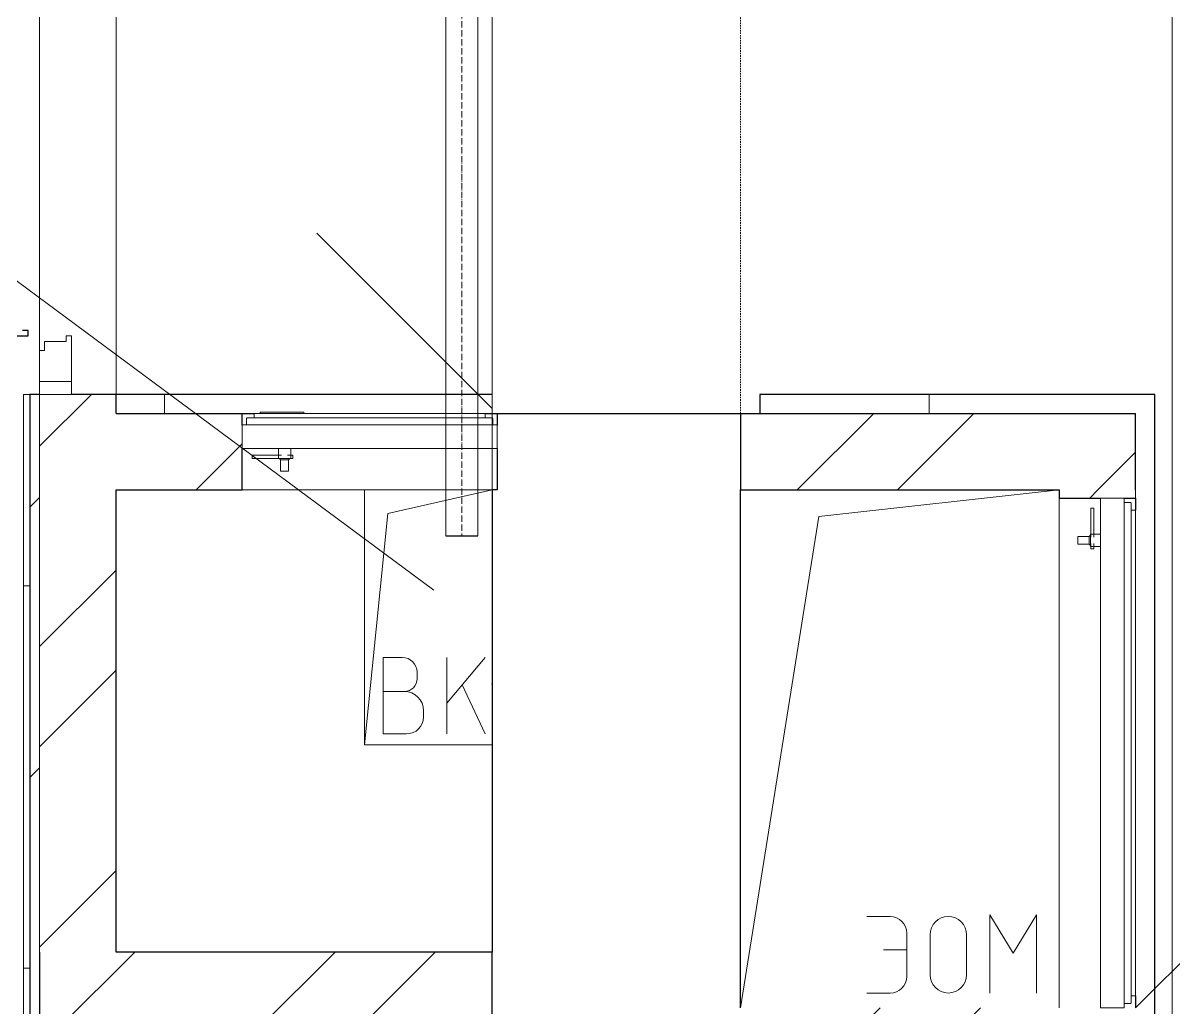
# Model space of a CAD drawing. Header units: millimetres. Extents: x -88595 to 880822, y -1054509 to -148035.
# Drawn here: x 182577 to 184383, y -245760 to -244214 of the extents above; entities that cross this region are included whole.
import ezdxf

# ---------------------------------------------------------------- set-up
doc = ezdxf.new("R2010")
doc.units = ezdxf.units.MM
for name, pattern in [('$0$ADSK_Осевая', [14, 10, -2, 0, -2]), ('ADSK_Линия сетки', [25, 20, -2.5, 0, -2.5]), ('Сверху', [3.96875, 2.38125, -1.5875])]:
    doc.linetypes.add(name, pattern=pattern)
for name, color, linetype, lineweight in [('Аннотация', 7, 'Continuous', 20), ('Двери', 7, 'Continuous', 9), ('Изоляция', 7, 'Continuous', 18), ('Линии', 7, 'Continuous', 9), ('Оборудование', 7, 'Continuous', 18), ('Ограждение', 7, 'Continuous', 9), ('Оси', 7, 'Continuous', 9), ('Перекрытие', 7, 'Continuous', 18), ('Стены внутренние', 7, 'Continuous', 18), ('Стены наружные', 7, 'Continuous', 18), ('Стены штриховка', 7, 'Continuous', 9), ('Трубопровод', 7, 'Continuous', 18), ('Узлы', 7, 'Continuous', 18)]:
    doc.layers.add(name, color=color, linetype=linetype, lineweight=lineweight)
doc.layers.add('Двери открывание', color=7, linetype='Continuous', lineweight=9, true_color=0xc0c0c0)
doc.layers.add('П4', color=1, linetype='Continuous')

# ---------------------------------------------------------------- blocks, each defined once
blk = doc.blocks.new('1 этаж')
at = {"layer": 'Ограждение'}
h = blk.add_hatch(dxfattribs=at)
h.set_pattern_fill('FP_41', color=256, style=0, pattern_type=2)
h.set_pattern_definition([(0, (215873.7, 665702.34), (0, 600), []), (90, (215873.7, 665702.34), (-600, 4e-14), [])])
h.paths.add_polyline_path([(218707.8, 682492.6), (218717.8, 682492.6), (218717.8, 683517.6), (218707.8, 683517.6), (218707.8, 682522.6)])
at = {"lineweight": 18}
for p, q in [((219242.7, 682967.6), (219242.7, 683367.6)), ((219442.7, 683367.6), (219279, 683330.7)), ((219279, 683330.7), (219242.7, 682967.6)), ((219301.9, 683104.8), (219271.9, 683104.8)), ((219271.9, 683104.8), (219271.9, 682984.8)), ((219431.9, 683104.8), (219371.9, 683033.3)), ((219371.9, 682984.8), (219371.9, 683104.8)), ((219325.2, 683071.5), (219325.2, 683081.5)), ((219431.9, 682984.8), (219395.9, 683062)), ((219305.2, 683051.5), (219271.9, 683051.5)), ((219335.2, 683011.5), (219335.2, 683021.5)), ((219271.9, 682984.8), (219308.5, 682984.8)), ((219442.7, 682967.6), (219242.7, 682967.6))]:
    blk.add_line(p, q, dxfattribs=at)
for centre, radius, start, end in [((219301.9, 683081.5), 23.3, 0, 90), ((219305.2, 683071.5), 20, 270, 0), ((219305.2, 683021.5), 30, 0, 90), ((219308.5, 683011.5), 26.7, 270, 0)]:
    blk.add_arc(centre, radius, start, end, dxfattribs=at)
at = {"layer": 'Двери', "lineweight": 30}
for p, q in [((218714.8, 683617.6), (218705.8, 683617.6)), ((218714.8, 683609.6), (218714.8, 683617.6)), ((218620.8, 683609.6), (218714.8, 683609.6))]:
    blk.add_line(p, q, dxfattribs=at)
at = {"layer": 'Двери'}
for p, q in [((218774.8, 683600.6), (218740.8, 683600.6)), ((218740.8, 683600.6), (218740.8, 683586.6)), ((218782.8, 683609.6), (218774.8, 683609.6)), ((218774.8, 683609.6), (218774.8, 683600.6)), ((218782.8, 683537.6), (218782.8, 683609.6)), ((218732.8, 683586.6), (218732.8, 683537.6)), ((218740.8, 683586.6), (218732.8, 683586.6)), ((218782.8, 683537.6), (218732.8, 683537.6)), ((218732.8, 683537.6), (218732.8, 683517.6)), ((218732.8, 683537.6), (218782.8, 683537.6)), ((218782.8, 683517.6), (218782.8, 683537.6)), ((218732.8, 683517.6), (218782.8, 683517.6))]:
    blk.add_line(p, q, dxfattribs=at)
at = {"layer": 'Двери открывание'}
blk.add_arc((218714.8, 683591.6), 606, 90, 178.2979, dxfattribs=at)
at = {"layer": 'Линии', "lineweight": 18, "ltscale": 100}
for p, q in [((220332.3, 683367.6), (219955.2, 683326.2)), ((219832.7, 682554.9), (219955.2, 683326.2)), ((220030.6, 682698.4), (220067.2, 682698.4)), ((220223.7, 682701), (220260.2, 682641)), ((220223.7, 682578.4), (220223.7, 682701)), ((220296.7, 682701), (220260.2, 682641)), ((220296.7, 682578.4), (220296.7, 682701)), ((220093.3, 682672.3), (220093.3, 682604.5)), ((220129.8, 682607.1), (220129.8, 682669.7)), ((220187.2, 682607.1), (220187.2, 682669.7)), ((220056.7, 682646.3), (220093.3, 682646.3)), ((220030.6, 682578.4), (220067.2, 682578.4))]:
    blk.add_line(p, q, dxfattribs=at)
at = {"layer": 'Линии', "lineweight": 18}
for centre, radius, start, end in [((220067.2, 682672.3), 26.1, 0, 90), ((220158.5, 682669.7), 28.7, 0, 180), ((220067.2, 682604.5), 26.1, 270, 0), ((220158.5, 682607.1), 28.7, 180, 0)]:
    blk.add_arc(centre, radius, start, end, dxfattribs=at)
at = {"layer": 'Оборудование'}
for p, q in [((219442.7, 683495.6), (219167.8, 683770.4)), ((219431.7, 683487.6), (219069.7, 683487.6)), ((219069.7, 683487.6), (219069.7, 683482.1)), ((219078.7, 683489.6), (219078.7, 683487.6)), ((219082.7, 683489.6), (219078.7, 683489.6)), ((219082.7, 683489.6), (219143.2, 683489.6)), ((219147.2, 683489.6), (219143.2, 683489.6)), ((219147.2, 683487.6), (219147.2, 683489.6)), ((219431.7, 683482.1), (219431.7, 683487.6)), ((219050.7, 683469), (219050.7, 683432.6)), ((219449.8, 683469.9), (219051.6, 683469.9)), ((219057.7, 683479.6), (219057.7, 683469.9)), ((219442.7, 683480.6), (219058.6, 683480.6)), ((219443.7, 683469.9), (219443.7, 683479.6)), ((219450.7, 683432.6), (219450.7, 683469)), ((219050.7, 683432.6), (219450.7, 683432.6)), ((219107.5, 683432.6), (219107.5, 683416.7)), ((219126.8, 683416.7), (219126.8, 683432.6)), ((219112.3, 683422.2), (219066.5, 683422.2)), ((219066.5, 683422.2), (219066.5, 683417.2)), ((219066.5, 683417.2), (219112.3, 683417.2)), ((219107.5, 683416.7), (219126.8, 683416.7)), ((219109.1, 683416.7), (219111, 683414.8)), ((219111, 683414.8), (219111, 683397.3)), ((219111, 683414.8), (219123.3, 683414.8)), ((219130.3, 683422.2), (219122, 683422.2)), ((219122, 683417.2), (219130.3, 683417.2)), ((219123.3, 683414.8), (219125.2, 683416.7)), ((219123.3, 683397.3), (219123.3, 683414.8)), ((219130.3, 683417.2), (219130.3, 683422.2)), ((219111, 683397.3), (219123.3, 683397.3)), ((220433.7, 683354.9), (220397.3, 683354.9)), ((220397.3, 683354.9), (220397.3, 682554.9)), ((220434.6, 682555.9), (220434.6, 683354)), ((220444.3, 683347.9), (220434.6, 683347.9)), ((220445.3, 682562.9), (220445.3, 683347)), ((220381.9, 683339.1), (220381.9, 683293.3)), ((220386.9, 683339.1), (220381.9, 683339.1)), ((220386.9, 683293.3), (220386.9, 683339.1)), ((220452.3, 683335.9), (220446.8, 683335.9)), ((220452.3, 682573.9), (220452.3, 683335.9)), ((220379.4, 683294.6), (220361.9, 683294.6)), ((220361.9, 683294.6), (220361.9, 683282.3)), ((220381.4, 683296.5), (220379.4, 683294.6)), ((220379.4, 683294.6), (220379.4, 683282.3)), ((220397.3, 683298.1), (220381.4, 683298.1)), ((220381.4, 683298.1), (220381.4, 683278.8)), ((220361.9, 683282.3), (220379.4, 683282.3)), ((220379.4, 683282.3), (220381.4, 683280.4)), ((220381.4, 683278.8), (220397.3, 683278.8)), ((220381.9, 683283.6), (220381.9, 683275.4)), ((220381.9, 683275.4), (220386.9, 683275.4)), ((220386.9, 683275.4), (220386.9, 683283.6)), ((220452.3, 682554.9), (221018, 683120.6)), ((220446.8, 682573.9), (220452.3, 682573.9)), ((220397.3, 682554.9), (220433.7, 682554.9)), ((220434.6, 682561.9), (220444.3, 682561.9))]:
    blk.add_line(p, q, dxfattribs=at)
for points, knots in [([(219051.6, 683469.9), (219051.5, 683469.9), (219051.4, 683469.9), (219051.2, 683469.8), (219051.1, 683469.8), (219050.9, 683469.6), (219050.8, 683469.5), (219050.7, 683469.2), (219050.7, 683469.1), (219050.7, 683469)], [0, 0, 0, 0, 0.166667, 0.25, 0.333333, 0.5, 0.666667, 0.833333, 1, 1, 1, 1]), ([(219058.6, 683480.6), (219058.5, 683480.6), (219058.4, 683480.6), (219058.3, 683480.5), (219058.1, 683480.5), (219058, 683480.4), (219057.9, 683480.3), (219057.8, 683480.1), (219057.7, 683479.9), (219057.7, 683479.7), (219057.7, 683479.6)], [0, 0, 0, 0, 0.166667, 0.25, 0.333333, 0.416667, 0.541667, 0.666667, 0.833333, 1, 1, 1, 1]), ([(219069.7, 683482.1), (219069.7, 683482), (219069.6, 683481.8), (219069.6, 683481.5), (219069.5, 683481.4), (219069.4, 683481.2), (219069.2, 683481.1), (219069.1, 683480.9), (219068.9, 683480.8), (219068.7, 683480.7), (219068.5, 683480.6), (219068.3, 683480.6), (219068.1, 683480.6)], [0, 0, 0, 0, 0.166667, 0.25, 0.333333, 0.416667, 0.5, 0.583333, 0.666667, 0.75, 0.833333, 1, 1, 1, 1]), ([(219433.2, 683480.6), (219433.1, 683480.6), (219432.9, 683480.6), (219432.6, 683480.7), (219432.4, 683480.8), (219432.3, 683480.9), (219432.1, 683481.1), (219432, 683481.2), (219431.9, 683481.4), (219431.8, 683481.5), (219431.7, 683481.8), (219431.7, 683482), (219431.7, 683482.1)], [-1, -1, -1, -1, -0.833333, -0.75, -0.666667, -0.583333, -0.5, -0.416667, -0.333333, -0.25, -0.166667, 0, 0, 0, 0]), ([(219443.7, 683479.6), (219443.7, 683479.7), (219443.6, 683479.9), (219443.6, 683480.1), (219443.4, 683480.3), (219443.3, 683480.4), (219443.2, 683480.5), (219443.1, 683480.5), (219442.9, 683480.6), (219442.8, 683480.6), (219442.7, 683480.6)], [-1, -1, -1, -1, -0.833333, -0.666667, -0.541667, -0.416667, -0.333333, -0.25, -0.166667, 0, 0, 0, 0]), ([(219450.7, 683469), (219450.7, 683469.1), (219450.6, 683469.2), (219450.6, 683469.5), (219450.4, 683469.6), (219450.2, 683469.8), (219450.1, 683469.8), (219450, 683469.9), (219449.8, 683469.9), (219449.8, 683469.9)], [-1, -1, -1, -1, -0.833333, -0.666667, -0.5, -0.333333, -0.25, -0.166667, 0, 0, 0, 0]), ([(220434.6, 683354), (220434.6, 683354.1), (220434.6, 683354.2), (220434.5, 683354.4), (220434.4, 683354.5), (220434.3, 683354.7), (220434.1, 683354.8), (220433.9, 683354.9), (220433.7, 683354.9), (220433.7, 683354.9)], [0, 0, 0, 0, 0.166667, 0.25, 0.333333, 0.5, 0.666667, 0.833333, 1, 1, 1, 1]), ([(220445.3, 683347), (220445.3, 683347.1), (220445.3, 683347.2), (220445.2, 683347.4), (220445.1, 683347.5), (220445.1, 683347.6), (220444.9, 683347.7), (220444.8, 683347.8), (220444.6, 683347.9), (220444.4, 683347.9), (220444.3, 683347.9)], [0, 0, 0, 0, 0.166667, 0.25, 0.333333, 0.416667, 0.541667, 0.666667, 0.833333, 1, 1, 1, 1]), ([(220446.8, 683335.9), (220446.7, 683335.9), (220446.5, 683336), (220446.2, 683336.1), (220446, 683336.1), (220445.9, 683336.3), (220445.7, 683336.4), (220445.6, 683336.5), (220445.5, 683336.7), (220445.4, 683336.9), (220445.3, 683337.1), (220445.3, 683337.3), (220445.3, 683337.5)], [0, 0, 0, 0, 0.166667, 0.25, 0.333333, 0.416667, 0.5, 0.583333, 0.666667, 0.75, 0.833333, 1, 1, 1, 1]), ([(220445.3, 682572.4), (220445.3, 682572.5), (220445.3, 682572.7), (220445.4, 682573), (220445.5, 682573.2), (220445.6, 682573.3), (220445.7, 682573.5), (220445.9, 682573.6), (220446, 682573.7), (220446.2, 682573.8), (220446.5, 682573.9), (220446.7, 682573.9), (220446.8, 682573.9)], [-1, -1, -1, -1, -0.833333, -0.75, -0.666667, -0.583333, -0.5, -0.416667, -0.333333, -0.25, -0.166667, 0, 0, 0, 0]), ([(220433.7, 682554.9), (220433.7, 682554.9), (220433.9, 682555), (220434.1, 682555.1), (220434.3, 682555.2), (220434.4, 682555.4), (220434.5, 682555.5), (220434.6, 682555.7), (220434.6, 682555.8), (220434.6, 682555.9)], [-1, -1, -1, -1, -0.833333, -0.666667, -0.5, -0.333333, -0.25, -0.166667, 0, 0, 0, 0]), ([(220444.3, 682561.9), (220444.4, 682561.9), (220444.6, 682562), (220444.8, 682562.1), (220444.9, 682562.2), (220445.1, 682562.3), (220445.1, 682562.4), (220445.2, 682562.5), (220445.3, 682562.7), (220445.3, 682562.8), (220445.3, 682562.9)], [-1, -1, -1, -1, -0.833333, -0.666667, -0.541667, -0.416667, -0.333333, -0.25, -0.166667, 0, 0, 0, 0])]:
    blk.add_open_spline(points, degree=3, knots=knots, dxfattribs=at)
at = {"layer": 'Ограждение'}
for q in [(218717.8, 683517.6), (218707.8, 682492.6)]:
    blk.add_line((218707.8, 683517.6), q, dxfattribs=at)
at = {"layer": 'Оси', "linetype": 'ADSK_Линия сетки', "ltscale": 100}
blk.add_line((219442.7, 697813.2), (219442.7, 631836.5), dxfattribs=at)
at = {"layer": 'Перекрытие', "color": 49, "ltscale": 100, "true_color": 0x464646}
for p, q in [((219242.7, 682967.6), (219242.7, 683367.6)), ((219442.7, 682967.6), (219242.7, 682967.6))]:
    blk.add_line(p, q, dxfattribs=at)
at = {"layer": 'Стены внутренние'}
for p, q in [((219442.7, 683479.9), (219442.7, 683487.6)), ((219442.7, 683367.6), (219442.7, 683432.6))]:
    blk.add_line(p, q, dxfattribs=at)
at = {"layer": 'Стены внутренние', "lineweight": 30}
for p, q in [((219450.7, 683487.6), (219450.7, 683469.2)), ((219450.7, 683432.6), (219450.7, 683367.6)), ((219450.7, 683367.6), (219442.7, 683367.6)), ((219442.7, 683367.6), (219442.7, 682642.6)), ((219832.7, 682554.9), (219832.7, 683367.6))]:
    blk.add_line(p, q, dxfattribs=at)
at = {"layer": 'Стены наружные'}
for p, q in [((218852.8, 685217.6), (218852.8, 683517.6)), ((218732.8, 683586.6), (218732.8, 685148.6)), ((219442.7, 683367.6), (219050.7, 683367.6)), ((220332.3, 682554.9), (220332.3, 683354.9))]:
    blk.add_line(p, q, dxfattribs=at)
at = {"layer": 'Стены наружные', "lineweight": 30}
for p, q in [((218732.8, 683517.6), (218717.8, 683517.6)), ((218717.8, 683517.6), (218717.8, 682492.6)), ((219442.7, 683517.6), (218782.8, 683517.6)), ((218852.8, 683487.6), (218852.8, 683517.6)), ((220482.3, 683517.6), (219862.7, 683517.6)), ((219862.7, 683517.6), (219862.7, 683487.6)), ((220482.3, 681242.6), (220482.3, 683517.6)), ((218852.8, 683487.6), (219069.7, 683487.6)), ((219050.7, 683469.2), (219050.7, 683487.6)), ((219431.7, 683487.6), (219442.7, 683487.6)), ((219832.7, 683487.6), (219832.7, 683367.6)), ((219832.7, 683487.6), (220452.3, 683487.6)), ((220452.3, 683367.6), (220452.3, 683487.6)), ((219050.7, 683367.6), (219050.7, 683432.6)), ((218852.8, 683367.6), (219050.7, 683367.6)), ((218852.8, 682642.6), (218852.8, 683367.6)), ((219832.7, 683367.6), (220332.3, 683367.6)), ((220332.3, 683367.6), (220332.3, 683354.9)), ((220332.3, 683354.9), (220397.3, 683354.9)), ((220433.9, 683354.9), (220452.3, 683354.9)), ((220452.3, 683354.9), (220452.3, 683335.9)), ((218732.8, 682642.6), (218732.8, 682522.6)), ((219442.7, 682642.6), (218852.8, 682642.6)), ((219442.7, 682522.6), (219442.7, 682642.6)), ((220452.3, 682573.9), (220452.3, 682554.9))]:
    blk.add_line(p, q, dxfattribs=at)
at = {"layer": 'Стены наружные', "linetype": 'Continuous', "lineweight": 9}
for p, q in [((218732.8, 683436.2), (218814.3, 683517.6)), ((218928.7, 683487.6), (218928.7, 683517.6)), ((220128.7, 683487.6), (220128.7, 683517.6)), ((219921.5, 683367.6), (220041.5, 683487.6)), ((220078.7, 683367.6), (220198.7, 683487.6)), ((218978.6, 683367.6), (219050.7, 683439.7)), ((220393, 683367.6), (220452.3, 683426.9)), ((220380.3, 683354.9), (220393, 683367.6)), ((218717.8, 683340.7), (218732.8, 683355.7)), ((218732.8, 683121.8), (218852.8, 683241.8)), ((218732.8, 682964.7), (218852.8, 683084.7)), ((218717.8, 682916.5), (218732.8, 682931.5)), ((218732.8, 682650.4), (218852.8, 682770.4)), ((218762.2, 682522.6), (218882.2, 682642.6)), ((219076.5, 682522.6), (219196.5, 682642.6)), ((219233.7, 682522.6), (219353.7, 682642.6)), ((219931.8, 682434.9), (220051.8, 682554.9)), ((220088.9, 682434.9), (220208.9, 682554.9))]:
    blk.add_line(p, q, dxfattribs=at)
at = {"layer": 'Стены штриховка'}
for p, q in [((218732.8, 682642.6), (218732.8, 683517.6)), ((220452.3, 683354.9), (220452.3, 683367.6))]:
    blk.add_line(p, q, dxfattribs=at)
at = {"layer": 'Узлы', "linetype": 'Сверху', "lineweight": 9}
for p, q in [((219442.7, 685217.6), (219442.7, 683487.6)), ((219832.7, 683487.6), (219832.7, 685217.6))]:
    blk.add_line(p, q, dxfattribs=at)
at = {"layer": 'Узлы', "lineweight": 30}
blk.add_line((219442.7, 683487.6), (219832.7, 683487.6), dxfattribs=at)

msp = doc.modelspace()

# ---------------------------------------------------------------- linework, layer by layer
at = {"layer": 'Аннотация'}
msp.add_line((182343.3, -244453), (183222.1, -245104.3), dxfattribs=at)
at = {"layer": 'Изоляция', "color": 190, "true_color": 0x8000ff}
msp.add_line((184380, -242047.8), (184380, -246158.5), dxfattribs=at)
at = {"layer": 'П4', "color": 1, "ltscale": 100}
msp.add_line((183240.8, -245019.1), (183290.8, -245019.1), dxfattribs=at)
at = {"layer": 'Трубопровод', "color": 24, "true_color": 0xa52900}
for p, q in [((183240.8, -243562.9), (183240.8, -245019.1)), ((183290.8, -245019.1), (183290.8, -243562.9))]:
    msp.add_line(p, q, dxfattribs=at)
at = {"layer": 'Трубопровод', "color": 24, "linetype": '$0$ADSK_Осевая', "true_color": 0xa52900}
msp.add_line((183265.8, -243562.9), (183265.8, -245019.1), dxfattribs=at)
msp.add_line((183265.8, -243562.9), (183265.8, -245019.1), dxfattribs=at)

# ---------------------------------------------------------------- block references
at = {"layer": 'Оборудование', "color": 5, "true_color": 0x0000ff}
msp.add_blockref('1 этаж', (-36129.5, -928314.5), dxfattribs=at)

doc.saveas('drawing.dxf')
